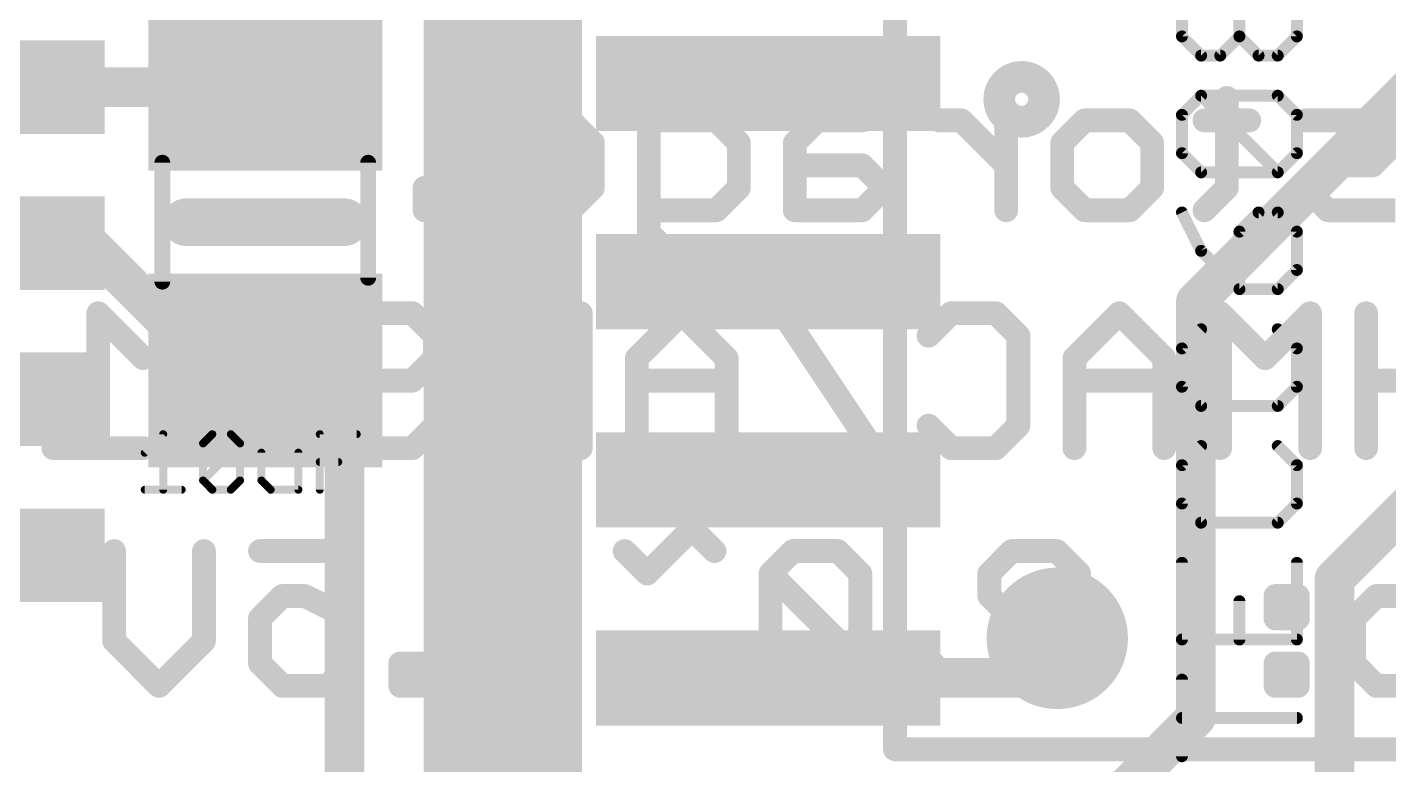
# Model space of a CAD drawing. Extents: x -13.2 to 24.1, y -14.7 to 9.9.
# Drawn here: x -0.76 to 7.97, y -8.49 to -3.77 of the extents above; entities that cross this region are included whole.
import ezdxf

# ---------------------------------------------------------------- set-up
doc = ezdxf.new("R2010")
doc.units = 0
for name, color, linetype in [('1', 12, 'CONTINUOUS'), ('18', 110, 'CONTINUOUS'), ('21', 53, 'CONTINUOUS'), ('22', 6, 'CONTINUOUS'), ('27', 253, 'CONTINUOUS'), ('51', 53, 'CONTINUOUS')]:
    doc.layers.add(name, color=color, linetype=linetype)

# ---------------------------------------------------------------- blocks, each defined once
blk = doc.blocks.new('RECT')
blk.add_solid([(-0.5, -0.5), (0.5, -0.5), (-0.5, 0.5), (0.5, 0.5)])
blk = doc.blocks.new('ROUNDV')
at = {"const_width": 0.5}
blk.add_lwpolyline([(0, -0.25, 1), (0, 0.25, 1), (0, -0.25)], format="xyb", dxfattribs=at)

msp = doc.modelspace()

# ---------------------------------------------------------------- linework, layer by layer
at = {"layer": '1', "const_width": 0.254}
for points in [[(0.762, -4.0665), (0.762, -2.3105)], [(0.677, -4.1515), (0.762, -4.0665)], [(8.128, -4.1275), (6.731, -5.5245)], [(-1.042, -4.1515), (0.677, -4.1515)], [(-1.042, -5.1515), (-0.373, -5.1515)], [(-0.373, -5.1515), (0.442, -5.9665)], [(6.731, -5.5245), (6.731, -8.1915)], [(0.442, -5.9665), (0.762, -5.9665)], [(1.27, -5.9665), (0.762, -5.9665)], [(1.27, -5.9665), (1.27, -10.4775)], [(8.255, -6.6675), (7.62, -7.3025)], [(7.62, -7.3025), (7.62, -11.7475)], [(5.715, -7.6835), (5.461, -7.9375)], [(5.842, -7.6835), (5.715, -7.6835)], [(3.9878, -7.9375), (5.461, -7.9375)], [(6.731, -8.1915), (2.921, -12.0015)]]:
    msp.add_lwpolyline(points, dxfattribs=at)
at = {"layer": '1', "const_width": 0.127}
for points in [[(0.6985, -4.0665, 1), (0.8255, -4.0665)], [(0.8069, -4.1114, 1), (0.7171, -4.0216)], [(0.6321, -4.1066, 1), (0.7219, -4.1964)], [(0.677, -4.215, 1), (0.677, -4.088)], [(-0.3281, -5.1066, 1), (-0.4179, -5.1964)], [(-0.373, -5.215, 1), (-0.373, -5.088)], [(6.7945, -5.5245, 1), (6.6675, -5.5245)], [(6.6861, -5.4796, 1), (6.7759, -5.5694)], [(0.442, -5.903, 1), (0.442, -6.03)], [(0.762, -5.903, 1), (0.762, -6.03)], [(0.762, -6.03, 1), (0.762, -5.903)], [(1.3335, -5.9665, 1), (1.2065, -5.9665)], [(1.27, -6.03, 1), (1.27, -5.903)], [(0.3971, -6.0114, 1), (0.4869, -5.9216)], [(7.6835, -7.3025, 1), (7.5565, -7.3025)], [(7.5751, -7.2576, 1), (7.6649, -7.3474)], [(5.715, -7.62, 1), (5.715, -7.747)], [(5.7599, -7.7284, 1), (5.6701, -7.6386)], [(5.842, -7.747, 1), (5.842, -7.62)], [(3.9878, -7.874, 1), (3.9878, -8.001)], [(5.4161, -7.8926, 1), (5.5059, -7.9824)], [(5.461, -8.001, 1), (5.461, -7.874)], [(6.7759, -8.2364, 1), (6.6861, -8.1466)], [(6.6675, -8.1915, 1), (6.7945, -8.1915)]]:
    msp.add_lwpolyline(points, format="xyb", dxfattribs=at)
at = {"layer": '21'}
for points, const_width in [([(2.286, -3.1115), (2.286, -9.0805)], 1.016), ([(0.254, -5.0165), (1.27, -5.0165)], 0.3048), ([(4.801, -8.3945), (8.407, -8.3945)], 0.1524)]:
    msp.add_lwpolyline(points, dxfattribs=dict(at, const_width=const_width))
for points, const_width in [([(5.6134, -4.3727, 1), (5.6134, -4.0855, 1), (5.6134, -4.3727)], 0.2032), ([(0.254, -4.9403, 1), (0.254, -5.0927)], 0.1524), ([(1.27, -5.0927, 1), (1.27, -4.9403)], 0.1524), ([(4.801, -8.3564, 1), (4.801, -8.4326)], 0.0762)]:
    msp.add_lwpolyline(points, format="xyb", dxfattribs=dict(at, const_width=const_width))
at = {"layer": '22', "const_width": 0.1524}
for points in [[(6.9295, -4.22), (6.9295, -4.7962)], [(2.4315, -4.3641), (2.2875, -4.5081)], [(2.7196, -4.3641), (2.4315, -4.3641)], [(2.8637, -4.5081), (2.7196, -4.3641)], [(3.223, -5.0844), (3.223, -4.3641)], [(3.223, -4.3641), (3.6552, -4.3641)], [(3.6552, -4.3641), (3.7992, -4.5081)], [(4.3026, -4.3641), (4.1585, -4.5081)], [(4.5907, -4.3641), (4.3026, -4.3641)], [(5.2262, -4.3641), (5.0822, -4.3641)], [(5.5143, -4.6522), (5.2262, -4.3641)], [(5.5143, -4.9403), (5.5143, -4.3641)], [(5.8736, -4.5081), (6.0177, -4.3641)], [(6.0177, -4.3641), (6.3058, -4.3641)], [(6.3058, -4.3641), (6.4498, -4.5081)], [(7.0735, -4.3641), (6.7854, -4.3641)], [(7.865, -4.3641), (7.4328, -4.3641)], [(8.009, -4.5081), (7.865, -4.3641)], [(2.2875, -4.5081), (2.2875, -4.6522)], [(2.8637, -4.7962), (2.8637, -4.5081)], [(3.7992, -4.5081), (3.7992, -4.7962)], [(4.1585, -4.5081), (4.1585, -4.9403)], [(5.8736, -4.7962), (5.8736, -4.5081)], [(6.4498, -4.5081), (6.4498, -4.7962)], [(7.865, -4.6522), (8.009, -4.5081)], [(2.2875, -4.6522), (2.8637, -4.6522)], [(4.5907, -4.6522), (4.1585, -4.6522)], [(4.7347, -4.7962), (4.5907, -4.6522)], [(7.4328, -4.7962), (7.5769, -4.6522)], [(7.5769, -4.6522), (7.865, -4.6522)], [(1.9282, -4.7962), (1.7841, -4.7962)], [(1.7841, -4.7962), (1.7841, -4.9403)], [(1.9282, -4.9403), (1.9282, -4.7962)], [(2.7196, -4.9403), (2.8637, -4.7962)], [(3.7992, -4.7962), (3.6552, -4.9403)], [(4.5907, -4.9403), (4.7347, -4.7962)], [(6.0177, -4.9403), (5.8736, -4.7962)], [(6.4498, -4.7962), (6.3058, -4.9403)], [(6.9295, -4.7962), (6.7854, -4.9403)], [(7.5769, -4.9403), (7.4328, -4.7962)], [(1.7841, -4.9403), (1.9282, -4.9403)], [(2.4315, -4.9403), (2.7196, -4.9403)], [(3.6552, -4.9403), (3.223, -4.9403)], [(4.1585, -4.9403), (4.5907, -4.9403)], [(6.3058, -4.9403), (6.0177, -4.9403)], [(8.009, -4.9403), (7.5769, -4.9403)], [(3.367, -5.2284), (3.223, -5.0844)], [(3.5111, -5.2284), (3.367, -5.2284)], [(-0.0208, -5.8881), (-0.3089, -5.6)], [(-0.3089, -5.6), (-0.3089, -6.4643)], [(1.274, -5.744), (1.418, -5.6)], [(1.418, -5.6), (1.7062, -5.6)], [(1.7062, -5.6), (1.8502, -5.744)], [(2.2095, -5.6), (2.7857, -5.6)], [(2.7857, -5.6), (2.7857, -6.4643)], [(3.4331, -5.6), (3.145, -5.8881)], [(3.7213, -5.8881), (3.4331, -5.6)], [(4.6568, -6.4643), (4.0805, -5.6)], [(5.0161, -5.744), (5.1601, -5.6)], [(5.1601, -5.6), (5.4482, -5.6)], [(5.4482, -5.6), (5.5923, -5.744)], [(6.2397, -5.6), (5.9516, -5.8881)], [(6.5278, -5.8881), (6.2397, -5.6)], [(7.1752, -5.8881), (6.8871, -5.6)], [(6.8871, -5.6), (6.8871, -6.4643)], [(7.4633, -5.6), (7.1752, -5.8881)], [(7.4633, -6.4643), (7.4633, -5.6)], [(7.8226, -5.6), (7.8226, -6.4643)], [(1.8502, -5.744), (1.8502, -5.8881)], [(5.5923, -5.744), (5.5923, -6.3202)], [(1.8502, -5.8881), (1.7062, -6.0321)], [(3.145, -5.8881), (3.145, -6.4643)], [(3.7213, -6.4643), (3.7213, -5.8881)], [(5.9516, -5.8881), (5.9516, -6.4643)], [(6.5278, -6.4643), (6.5278, -5.8881)], [(0.9147, -6.0321), (0.3385, -6.0321)], [(1.418, -6.0321), (1.274, -6.1762)], [(1.7062, -6.0321), (1.418, -6.0321)], [(2.7857, -6.0321), (2.4976, -6.0321)], [(3.7213, -6.0321), (3.145, -6.0321)], [(6.5278, -6.0321), (5.9516, -6.0321)], [(8.3988, -6.0321), (7.8226, -6.0321)], [(1.274, -6.1762), (1.274, -6.3202)], [(1.274, -6.3202), (1.418, -6.4643)], [(1.7062, -6.4643), (1.8502, -6.3202)], [(5.1601, -6.4643), (5.0161, -6.3202)], [(5.5923, -6.3202), (5.4482, -6.4643)], [(-0.0208, -6.4643), (-0.597, -6.4643)], [(1.418, -6.4643), (1.7062, -6.4643)], [(2.7857, -6.4643), (2.2095, -6.4643)], [(5.4482, -6.4643), (5.1601, -6.4643)], [(3.4992, -6.9799), (3.2111, -7.268)], [(3.6433, -7.124), (3.4992, -6.9799)], [(-0.2073, -7.7002), (-0.2073, -7.124)], [(0.369, -7.124), (0.369, -7.7002)], [(0.7283, -7.124), (1.3045, -7.124)], [(1.3045, -7.124), (1.3045, -7.5561)], [(2.1315, -7.124), (2.7078, -7.124)], [(2.7078, -7.124), (2.7078, -7.5561)], [(3.2111, -7.268), (3.0671, -7.124)], [(4.1466, -7.124), (4.0026, -7.268)], [(4.4348, -7.124), (4.1466, -7.124)], [(4.5788, -7.268), (4.4348, -7.124)], [(5.4059, -7.268), (5.5499, -7.124)], [(5.5499, -7.124), (5.838, -7.124)], [(5.838, -7.124), (5.9821, -7.268)], [(4.0026, -7.268), (4.0026, -7.8442)], [(4.5788, -7.8442), (4.0026, -7.268)], [(4.5788, -7.8442), (4.5788, -7.268)], [(5.4059, -7.4121), (5.4059, -7.268)], [(0.8723, -7.4121), (0.7283, -7.5561)], [(1.0164, -7.4121), (0.8723, -7.4121)], [(1.3045, -7.5561), (1.0164, -7.4121)], [(2.2756, -7.4121), (2.1315, -7.5561)], [(2.4197, -7.4121), (2.2756, -7.4121)], [(2.7078, -7.5561), (2.4197, -7.4121)], [(5.9821, -7.9883), (5.4059, -7.4121)], [(7.3854, -7.4121), (7.2413, -7.4121)], [(7.2413, -7.4121), (7.2413, -7.5561)], [(7.3854, -7.5561), (7.3854, -7.4121)], [(7.7447, -7.5561), (7.8887, -7.4121)], [(7.8887, -7.4121), (8.1768, -7.4121)], [(0.7283, -7.5561), (0.7283, -7.8442)], [(2.1315, -7.5561), (2.1315, -7.8442)], [(7.2413, -7.5561), (7.3854, -7.5561)], [(7.7447, -7.8442), (7.7447, -7.5561)], [(0.0809, -7.9883), (-0.2073, -7.7002)], [(0.369, -7.7002), (0.0809, -7.9883)], [(0.7283, -7.8442), (0.8723, -7.9883)], [(1.1604, -7.9883), (1.3045, -7.8442)], [(1.7723, -7.8442), (1.6282, -7.8442)], [(1.6282, -7.8442), (1.6282, -7.9883)], [(1.7723, -7.9883), (1.7723, -7.8442)], [(2.1315, -7.8442), (2.2756, -7.9883)], [(2.5637, -7.9883), (2.7078, -7.8442)], [(4.0026, -7.8442), (4.1466, -7.9883)], [(4.4348, -7.9883), (4.5788, -7.8442)], [(5.0466, -7.8442), (4.9025, -7.8442)], [(4.9025, -7.8442), (4.9025, -7.9883)], [(5.0466, -7.9883), (5.0466, -7.8442)], [(7.3854, -7.8442), (7.2413, -7.8442)], [(7.2413, -7.8442), (7.2413, -7.9883)], [(7.3854, -7.9883), (7.3854, -7.8442)], [(7.8887, -7.9883), (7.7447, -7.8442)], [(0.8723, -7.9883), (1.1604, -7.9883)], [(1.6282, -7.9883), (1.7723, -7.9883)], [(2.2756, -7.9883), (2.5637, -7.9883)], [(4.1466, -7.9883), (4.4348, -7.9883)], [(4.9025, -7.9883), (5.0466, -7.9883)], [(5.4059, -7.9883), (5.9821, -7.9883)], [(7.2413, -7.9883), (7.3854, -7.9883)], [(8.1768, -7.9883), (7.8887, -7.9883)]]:
    msp.add_lwpolyline(points, dxfattribs=at)
at = {"layer": '22', "const_width": 0.0762}
for points in [[(6.9676, -4.22, 1), (6.8914, -4.22)], [(2.4315, -4.326, 1), (2.4315, -4.4022)], [(2.4585, -4.391, 1), (2.4046, -4.3371)], [(2.7466, -4.3371, 1), (2.6927, -4.391)], [(2.7196, -4.4022, 1), (2.7196, -4.326)], [(3.2611, -4.3641, 1), (3.1849, -4.3641)], [(3.223, -4.326, 1), (3.223, -4.4022)], [(3.6821, -4.3371, 1), (3.6282, -4.391)], [(3.6552, -4.4022, 1), (3.6552, -4.326)], [(4.3026, -4.326, 1), (4.3026, -4.4022)], [(4.3295, -4.391, 1), (4.2756, -4.3371)], [(4.5907, -4.4022, 1), (4.5907, -4.326)], [(5.0822, -4.326, 1), (5.0822, -4.4022)], [(5.2532, -4.3371, 1), (5.1993, -4.391)], [(5.2262, -4.4022, 1), (5.2262, -4.326)], [(5.5524, -4.3641, 1), (5.4762, -4.3641)], [(6.0177, -4.326, 1), (6.0177, -4.4022)], [(6.0446, -4.391, 1), (5.9907, -4.3371)], [(6.3327, -4.3371, 1), (6.2788, -4.391)], [(6.3058, -4.4022, 1), (6.3058, -4.326)], [(6.7854, -4.326, 1), (6.7854, -4.4022)], [(7.0735, -4.4022, 1), (7.0735, -4.326)], [(7.4328, -4.326, 1), (7.4328, -4.4022)], [(7.8919, -4.3371, 1), (7.838, -4.391)], [(7.865, -4.4022, 1), (7.865, -4.326)], [(2.2605, -4.4812, 1), (2.3144, -4.5351)], [(2.3256, -4.5081, 1), (2.2494, -4.5081)], [(2.9018, -4.5081, 1), (2.8256, -4.5081)], [(2.8368, -4.5351, 1), (2.8906, -4.4812)], [(3.8373, -4.5081, 1), (3.7611, -4.5081)], [(3.7723, -4.5351, 1), (3.8262, -4.4812)], [(4.1966, -4.5081, 1), (4.1204, -4.5081)], [(4.1316, -4.4812, 1), (4.1854, -4.5351)], [(5.9117, -4.5081, 1), (5.8355, -4.5081)], [(5.8467, -4.4812, 1), (5.9006, -4.5351)], [(6.4879, -4.5081, 1), (6.4117, -4.5081)], [(6.4229, -4.5351, 1), (6.4768, -4.4812)], [(8.036, -4.5351, 1), (7.9821, -4.4812)], [(7.9821, -4.5351, 1), (8.036, -4.4812)], [(2.2875, -4.6141, 1), (2.2875, -4.6903)], [(2.2494, -4.6522, 1), (2.3256, -4.6522)], [(2.8637, -4.6903, 1), (2.8637, -4.6141)], [(4.1585, -4.6141, 1), (4.1585, -4.6903)], [(4.6176, -4.6252, 1), (4.5637, -4.6791)], [(4.5907, -4.6903, 1), (4.5907, -4.6141)], [(5.4874, -4.6791, 1), (5.5413, -4.6252)], [(7.5769, -4.6141, 1), (7.5769, -4.6903)], [(7.6038, -4.6791, 1), (7.5499, -4.6252)], [(7.838, -4.6252, 1), (7.8919, -4.6791)], [(7.865, -4.6903, 1), (7.865, -4.6141)], [(1.7841, -4.7581, 1), (1.7841, -4.8343)], [(1.8222, -4.7962, 1), (1.746, -4.7962)], [(1.9663, -4.7962, 1), (1.8901, -4.7962)], [(1.9282, -4.8343, 1), (1.9282, -4.7581)], [(2.8256, -4.7962, 1), (2.9018, -4.7962)], [(2.8906, -4.8232, 1), (2.8368, -4.7693)], [(3.7611, -4.7962, 1), (3.8373, -4.7962)], [(3.8262, -4.8232, 1), (3.7723, -4.7693)], [(4.7617, -4.8232, 1), (4.7078, -4.7693)], [(4.7078, -4.8232, 1), (4.7617, -4.7693)], [(5.9006, -4.7693, 1), (5.8467, -4.8232)], [(5.8355, -4.7962, 1), (5.9117, -4.7962)], [(6.4117, -4.7962, 1), (6.4879, -4.7962)], [(6.4768, -4.8232, 1), (6.4229, -4.7693)], [(6.8914, -4.7962, 1), (6.9676, -4.7962)], [(6.9564, -4.8232, 1), (6.9025, -4.7693)], [(7.4598, -4.7693, 1), (7.4059, -4.8232)], [(7.4059, -4.7693, 1), (7.4598, -4.8232)], [(1.7841, -4.9022, 1), (1.7841, -4.9784)], [(1.9282, -4.9784, 1), (1.9282, -4.9022)], [(2.4315, -4.9022, 1), (2.4315, -4.9784)], [(2.6927, -4.9134, 1), (2.7466, -4.9672)], [(2.7196, -4.9784, 1), (2.7196, -4.9022)], [(3.223, -4.9022, 1), (3.223, -4.9784)], [(3.6282, -4.9134, 1), (3.6821, -4.9672)], [(3.6552, -4.9784, 1), (3.6552, -4.9022)], [(4.1585, -4.9022, 1), (4.1585, -4.9784)], [(4.5637, -4.9134, 1), (4.6176, -4.9672)], [(4.5907, -4.9784, 1), (4.5907, -4.9022)], [(6.0177, -4.9022, 1), (6.0177, -4.9784)], [(5.9907, -4.9672, 1), (6.0446, -4.9134)], [(6.2788, -4.9134, 1), (6.3327, -4.9672)], [(6.3058, -4.9784, 1), (6.3058, -4.9022)], [(6.7585, -4.9134, 1), (6.8124, -4.9672)], [(7.5769, -4.9022, 1), (7.5769, -4.9784)], [(7.5499, -4.9672, 1), (7.6038, -4.9134)], [(1.746, -4.9403, 1), (1.8222, -4.9403)], [(1.8901, -4.9403, 1), (1.9663, -4.9403)], [(4.1204, -4.9403, 1), (4.1966, -4.9403)], [(5.4762, -4.9403, 1), (5.5524, -4.9403)], [(3.2499, -5.0574, 1), (3.196, -5.1113)], [(3.1849, -5.0844, 1), (3.2611, -5.0844)], [(3.367, -5.1903, 1), (3.367, -5.2665)], [(3.3401, -5.2554, 1), (3.394, -5.2015)], [(3.5111, -5.2665, 1), (3.5111, -5.1903)], [(-0.282, -5.573, 1), (-0.3359, -5.6269)], [(-0.2708, -5.6, 1), (-0.347, -5.6)], [(1.418, -5.5619, 1), (1.418, -5.6381)], [(1.445, -5.6269, 1), (1.3911, -5.573)], [(1.7331, -5.573, 1), (1.6792, -5.6269)], [(1.7062, -5.6381, 1), (1.7062, -5.5619)], [(2.2095, -5.5619, 1), (2.2095, -5.6381)], [(2.8238, -5.6, 1), (2.7476, -5.6)], [(2.7857, -5.6381, 1), (2.7857, -5.5619)], [(3.4601, -5.573, 1), (3.4062, -5.6269)], [(3.4601, -5.6269, 1), (3.4062, -5.573)], [(4.1122, -5.5788, 1), (4.0488, -5.6211)], [(5.1601, -5.5619, 1), (5.1601, -5.6381)], [(5.1871, -5.6269, 1), (5.1332, -5.573)], [(5.4752, -5.573, 1), (5.4213, -5.6269)], [(5.4482, -5.6381, 1), (5.4482, -5.5619)], [(6.2666, -5.573, 1), (6.2128, -5.6269)], [(6.2666, -5.6269, 1), (6.2128, -5.573)], [(6.914, -5.573, 1), (6.8602, -5.6269)], [(6.9252, -5.6, 1), (6.849, -5.6)], [(7.5014, -5.6, 1), (7.4252, -5.6)], [(7.4903, -5.6269, 1), (7.4364, -5.573)], [(7.8607, -5.6, 1), (7.7845, -5.6)], [(1.8883, -5.744, 1), (1.8121, -5.744)], [(5.6304, -5.744, 1), (5.5542, -5.744)], [(1.247, -5.7171, 1), (1.3009, -5.771)], [(1.8233, -5.771, 1), (1.8772, -5.7171)], [(4.9891, -5.7171, 1), (5.043, -5.771)], [(5.5653, -5.771, 1), (5.6192, -5.7171)], [(-0.0478, -5.915, 1), (0.0061, -5.8611)], [(1.8121, -5.8881, 1), (1.8883, -5.8881)], [(1.8772, -5.915, 1), (1.8233, -5.8611)], [(3.1831, -5.8881, 1), (3.1069, -5.8881)], [(3.1181, -5.8611, 1), (3.172, -5.915)], [(3.7594, -5.8881, 1), (3.6832, -5.8881)], [(3.6943, -5.915, 1), (3.7482, -5.8611)], [(5.9246, -5.8611, 1), (5.9785, -5.915)], [(5.9897, -5.8881, 1), (5.9135, -5.8881)], [(6.5659, -5.8881, 1), (6.4897, -5.8881)], [(6.5009, -5.915, 1), (6.5548, -5.8611)], [(7.1483, -5.8611, 1), (7.2022, -5.915)], [(7.1483, -5.915, 1), (7.2022, -5.8611)], [(0.3385, -5.994, 1), (0.3385, -6.0702)], [(0.9147, -6.0702, 1), (0.9147, -5.994)], [(1.418, -5.994, 1), (1.418, -6.0702)], [(1.445, -6.0591, 1), (1.3911, -6.0052)], [(1.6792, -6.0052, 1), (1.7331, -6.0591)], [(1.7062, -6.0702, 1), (1.7062, -5.994)], [(2.4976, -5.994, 1), (2.4976, -6.0702)], [(2.7857, -6.0702, 1), (2.7857, -5.994)], [(3.145, -5.994, 1), (3.145, -6.0702)], [(3.7213, -6.0702, 1), (3.7213, -5.994)], [(5.9516, -5.994, 1), (5.9516, -6.0702)], [(6.5278, -6.0702, 1), (6.5278, -5.994)], [(7.8226, -5.994, 1), (7.8226, -6.0702)], [(1.247, -6.1492, 1), (1.3009, -6.2031)], [(1.3121, -6.1762, 1), (1.2359, -6.1762)], [(1.3009, -6.2933, 1), (1.247, -6.3472)], [(1.2359, -6.3202, 1), (1.3121, -6.3202)], [(1.8772, -6.3472, 1), (1.8233, -6.2933)], [(5.043, -6.2933, 1), (4.9891, -6.3472)], [(5.5542, -6.3202, 1), (5.6304, -6.3202)], [(5.6192, -6.3472, 1), (5.5653, -6.2933)], [(-0.597, -6.4262, 1), (-0.597, -6.5024)], [(-0.347, -6.4643, 1), (-0.2708, -6.4643)], [(-0.0208, -6.5024, 1), (-0.0208, -6.4262)], [(1.418, -6.4262, 1), (1.418, -6.5024)], [(1.3911, -6.4912, 1), (1.445, -6.4374)], [(1.6792, -6.4374, 1), (1.7331, -6.4912)], [(1.7062, -6.5024, 1), (1.7062, -6.4262)], [(2.2095, -6.4262, 1), (2.2095, -6.5024)], [(2.7476, -6.4643, 1), (2.8238, -6.4643)], [(2.7857, -6.5024, 1), (2.7857, -6.4262)], [(3.1069, -6.4643, 1), (3.1831, -6.4643)], [(3.6832, -6.4643, 1), (3.7594, -6.4643)], [(4.6251, -6.4854, 1), (4.6885, -6.4432)], [(5.1601, -6.4262, 1), (5.1601, -6.5024)], [(5.1332, -6.4912, 1), (5.1871, -6.4374)], [(5.4213, -6.4374, 1), (5.4752, -6.4912)], [(5.4482, -6.5024, 1), (5.4482, -6.4262)], [(5.9135, -6.4643, 1), (5.9897, -6.4643)], [(6.4897, -6.4643, 1), (6.5659, -6.4643)], [(6.849, -6.4643, 1), (6.9252, -6.4643)], [(7.4252, -6.4643, 1), (7.5014, -6.4643)], [(7.7845, -6.4643, 1), (7.8607, -6.4643)], [(3.5262, -6.953, 1), (3.4723, -7.0068)], [(3.5262, -7.0068, 1), (3.4723, -6.953)], [(-0.1692, -7.124, 1), (-0.2454, -7.124)], [(0.4071, -7.124, 1), (0.3309, -7.124)], [(0.7283, -7.0859, 1), (0.7283, -7.1621)], [(1.3426, -7.124, 1), (1.2664, -7.124)], [(1.3045, -7.1621, 1), (1.3045, -7.0859)], [(2.1315, -7.0859, 1), (2.1315, -7.1621)], [(2.7459, -7.124, 1), (2.6697, -7.124)], [(2.7078, -7.1621, 1), (2.7078, -7.0859)], [(3.094, -7.097, 1), (3.0401, -7.1509)], [(3.6163, -7.1509, 1), (3.6702, -7.097)], [(4.1466, -7.0859, 1), (4.1466, -7.1621)], [(4.1736, -7.1509, 1), (4.1197, -7.097)], [(4.4617, -7.097, 1), (4.4078, -7.1509)], [(4.4348, -7.1621, 1), (4.4348, -7.0859)], [(5.5499, -7.0859, 1), (5.5499, -7.1621)], [(5.5769, -7.1509, 1), (5.523, -7.097)], [(5.865, -7.097, 1), (5.8111, -7.1509)], [(5.838, -7.1621, 1), (5.838, -7.0859)], [(3.1842, -7.2411, 1), (3.2381, -7.295)], [(3.1842, -7.295, 1), (3.2381, -7.2411)], [(4.0295, -7.2411, 1), (3.9756, -7.295)], [(3.9756, -7.2411, 1), (4.0295, -7.295)], [(4.0407, -7.268, 1), (3.9645, -7.268)], [(4.6169, -7.268, 1), (4.5407, -7.268)], [(4.5519, -7.295, 1), (4.6058, -7.2411)], [(5.3789, -7.2411, 1), (5.4328, -7.295)], [(5.444, -7.268, 1), (5.3678, -7.268)], [(5.9551, -7.295, 1), (6.009, -7.2411)], [(0.8723, -7.374, 1), (0.8723, -7.4502)], [(0.8993, -7.439, 1), (0.8454, -7.3851)], [(1.0334, -7.378, 1), (0.9993, -7.4462)], [(1.0164, -7.4502, 1), (1.0164, -7.374)], [(2.2756, -7.374, 1), (2.2756, -7.4502)], [(2.3025, -7.439, 1), (2.2487, -7.3851)], [(2.4367, -7.378, 1), (2.4026, -7.4462)], [(2.4197, -7.4502, 1), (2.4197, -7.374)], [(5.4328, -7.3851, 1), (5.3789, -7.439)], [(5.3678, -7.4121, 1), (5.444, -7.4121)], [(7.2413, -7.374, 1), (7.2413, -7.4502)], [(7.2794, -7.4121, 1), (7.2032, -7.4121)], [(7.4235, -7.4121, 1), (7.3473, -7.4121)], [(7.3854, -7.4502, 1), (7.3854, -7.374)], [(7.8887, -7.374, 1), (7.8887, -7.4502)], [(7.9157, -7.439, 1), (7.8618, -7.3851)], [(0.7013, -7.5292, 1), (0.7552, -7.5831)], [(0.7664, -7.5561, 1), (0.6902, -7.5561)], [(1.2875, -7.5902, 1), (1.3215, -7.5221)], [(2.1696, -7.5561, 1), (2.0934, -7.5561)], [(2.1046, -7.5292, 1), (2.1585, -7.5831)], [(2.6907, -7.5902, 1), (2.7248, -7.5221)], [(7.2413, -7.518, 1), (7.2413, -7.5942)], [(7.3854, -7.5942, 1), (7.3854, -7.518)], [(7.7177, -7.5292, 1), (7.7716, -7.5831)], [(7.7828, -7.5561, 1), (7.7066, -7.5561)], [(1.2664, -7.5561, 1), (1.3426, -7.5561)], [(2.6697, -7.5561, 1), (2.7459, -7.5561)], [(7.2032, -7.5561, 1), (7.2794, -7.5561)], [(7.3473, -7.5561, 1), (7.4235, -7.5561)], [(-0.1803, -7.6732, 1), (-0.2342, -7.7271)], [(-0.2454, -7.7002, 1), (-0.1692, -7.7002)], [(0.3309, -7.7002, 1), (0.4071, -7.7002)], [(0.3959, -7.7271, 1), (0.342, -7.6732)], [(0.7552, -7.8173, 1), (0.7013, -7.8712)], [(1.3314, -7.8712, 1), (1.2776, -7.8173)], [(1.6282, -7.8061, 1), (1.6282, -7.8823)], [(1.6663, -7.8442, 1), (1.5901, -7.8442)], [(1.8104, -7.8442, 1), (1.7342, -7.8442)], [(1.7723, -7.8823, 1), (1.7723, -7.8061)], [(2.1585, -7.8173, 1), (2.1046, -7.8712)], [(2.7347, -7.8712, 1), (2.6808, -7.8173)], [(4.0295, -7.8173, 1), (3.9756, -7.8712)], [(4.6058, -7.8712, 1), (4.5519, -7.8173)], [(4.9025, -7.8061, 1), (4.9025, -7.8823)], [(4.9406, -7.8442, 1), (4.8644, -7.8442)], [(5.0847, -7.8442, 1), (5.0085, -7.8442)], [(5.0466, -7.8823, 1), (5.0466, -7.8061)], [(7.2413, -7.8061, 1), (7.2413, -7.8823)], [(7.2794, -7.8442, 1), (7.2032, -7.8442)], [(7.4235, -7.8442, 1), (7.3473, -7.8442)], [(7.3854, -7.8823, 1), (7.3854, -7.8061)], [(7.7716, -7.8173, 1), (7.7177, -7.8712)], [(0.6902, -7.8442, 1), (0.7664, -7.8442)], [(2.0934, -7.8442, 1), (2.1696, -7.8442)], [(3.9645, -7.8442, 1), (4.0407, -7.8442)], [(4.5407, -7.8442, 1), (4.6169, -7.8442)], [(4.5519, -7.8712, 1), (4.6058, -7.8173)], [(7.7066, -7.8442, 1), (7.7828, -7.8442)], [(0.0539, -7.9614, 1), (0.1078, -8.0152)], [(0.0539, -8.0152, 1), (0.1078, -7.9614)], [(0.8723, -7.9502, 1), (0.8723, -8.0264)], [(0.8454, -8.0152, 1), (0.8993, -7.9614)], [(1.1335, -7.9614, 1), (1.1874, -8.0152)], [(1.1604, -8.0264, 1), (1.1604, -7.9502)], [(1.6282, -7.9502, 1), (1.6282, -8.0264)], [(1.7723, -8.0264, 1), (1.7723, -7.9502)], [(2.2756, -7.9502, 1), (2.2756, -8.0264)], [(2.2487, -8.0152, 1), (2.3025, -7.9614)], [(2.5368, -7.9614, 1), (2.5907, -8.0152)], [(2.5637, -8.0264, 1), (2.5637, -7.9502)], [(4.1466, -7.9502, 1), (4.1466, -8.0264)], [(4.1197, -8.0152, 1), (4.1736, -7.9614)], [(4.4078, -7.9614, 1), (4.4617, -8.0152)], [(4.4348, -8.0264, 1), (4.4348, -7.9502)], [(4.9025, -7.9502, 1), (4.9025, -8.0264)], [(5.0466, -8.0264, 1), (5.0466, -7.9502)], [(5.4059, -7.9502, 1), (5.4059, -8.0264)], [(5.9551, -8.0152, 1), (6.009, -7.9614)], [(5.9821, -8.0264, 1), (5.9821, -7.9502)], [(7.2413, -7.9502, 1), (7.2413, -8.0264)], [(7.3854, -8.0264, 1), (7.3854, -7.9502)], [(7.8887, -7.9502, 1), (7.8887, -8.0264)], [(7.8618, -8.0152, 1), (7.9157, -7.9614)], [(1.5901, -7.9883, 1), (1.6663, -7.9883)], [(1.7342, -7.9883, 1), (1.8104, -7.9883)], [(4.8644, -7.9883, 1), (4.9406, -7.9883)], [(5.0085, -7.9883, 1), (5.0847, -7.9883)], [(7.2032, -7.9883, 1), (7.2794, -7.9883)], [(7.3473, -7.9883, 1), (7.4235, -7.9883)]]:
    msp.add_lwpolyline(points, format="xyb", dxfattribs=at)
at = {"layer": '27'}
for points, const_width in [([(6.6415, -3.8259), (6.6415, -3.5802)], 0.0762), ([(7.0101, -3.8259), (7.0101, -3.5802)], 0.0762), ([(7.3787, -3.5802), (7.3787, -3.8259)], 0.0762), ([(6.7643, -3.9488), (6.6415, -3.8259)], 0.0762), ([(7.0101, -3.8259), (6.8872, -3.9488)], 0.0762), ([(7.133, -3.9488), (7.0101, -3.8259)], 0.0762), ([(7.3787, -3.8259), (7.2558, -3.9488)], 0.0762), ([(6.8872, -3.9488), (6.7643, -3.9488)], 0.0762), ([(7.2558, -3.9488), (7.133, -3.9488)], 0.0762), ([(6.6415, -4.3286), (6.7643, -4.2057)], 0.0762), ([(6.7643, -4.2057), (7.2558, -4.2057)], 0.0762), ([(7.2558, -4.6972), (6.7643, -4.2057)], 0.0762), ([(7.2558, -4.2057), (7.3787, -4.3286)], 0.0762), ([(6.6415, -4.5744), (6.6415, -4.3286)], 0.0762), ([(7.3787, -4.3286), (7.3787, -4.5744)], 0.0762), ([(6.7643, -4.6972), (6.6415, -4.5744)], 0.0762), ([(7.3787, -4.5744), (7.2558, -4.6972)], 0.0762), ([(7.2558, -4.6972), (6.7643, -4.6972)], 0.0762), ([(6.6415, -4.9542), (6.7643, -5.1999)], 0.0762), ([(7.133, -4.9542), (7.0101, -5.077)], 0.0762), ([(7.2558, -4.9542), (7.133, -4.9542)], 0.0762), ([(7.3787, -5.077), (7.2558, -4.9542)], 0.0762), ([(7.0101, -5.077), (7.0101, -5.4456)], 0.0762), ([(7.3787, -5.3228), (7.3787, -5.077)], 0.0762), ([(6.7643, -5.1999), (7.0101, -5.4456)], 0.0762), ([(7.2558, -5.4456), (7.3787, -5.3228)], 0.0762), ([(7.0101, -5.4456), (7.2558, -5.4456)], 0.0762), ([(6.7643, -5.7026), (6.6415, -5.8255)], 0.0762), ([(7.3787, -5.8255), (7.2558, -5.7026)], 0.0762), ([(6.6415, -5.8255), (6.6415, -6.0712)], 0.0762), ([(7.3787, -6.0712), (7.3787, -5.8255)], 0.0762), ([(6.6415, -6.0712), (6.7643, -6.1941)], 0.0762), ([(7.2558, -6.1941), (7.3787, -6.0712)], 0.0762), ([(6.7643, -6.1941), (7.2558, -6.1941)], 0.0762), ([(-0.0109, -6.4937), (0.1077, -6.3751)], 0.0508), ([(0.1077, -6.3751), (0.1077, -6.731)], 0.0508), ([(0.3633, -6.4344), (0.4226, -6.3751)], 0.0508), ([(0.4226, -6.3751), (0.5412, -6.3751)], 0.0508), ([(0.5412, -6.3751), (0.6005, -6.4344)], 0.0508), ([(1.1117, -6.731), (1.1117, -6.3751)], 0.0508), ([(1.1117, -6.3751), (1.349, -6.3751)], 0.0508), ([(0.3633, -6.6717), (0.3633, -6.4344)], 0.0508), ([(0.3633, -6.6717), (0.6005, -6.4344)], 0.0508), ([(0.6005, -6.4344), (0.6005, -6.6717)], 0.0508), ([(6.7643, -6.451), (6.6415, -6.5739)], 0.0762), ([(7.3787, -6.5739), (7.2558, -6.451)], 0.0762), ([(0.7375, -6.4937), (0.7375, -6.6717)], 0.0508), ([(0.9748, -6.731), (0.9748, -6.4937)], 0.0508), ([(1.1117, -6.5531), (1.2303, -6.5531)], 0.0508), ([(6.6415, -6.5739), (6.6415, -6.8196)], 0.0762), ([(7.3787, -6.8196), (7.3787, -6.5739)], 0.0762), ([(-0.0109, -6.731), (0.2263, -6.731)], 0.0508), ([(0.4226, -6.731), (0.3633, -6.6717)], 0.0508), ([(0.5412, -6.731), (0.4226, -6.731)], 0.0508), ([(0.6005, -6.6717), (0.5412, -6.731)], 0.0508), ([(0.7375, -6.6717), (0.7968, -6.731)], 0.0508), ([(0.7968, -6.731), (0.9748, -6.731)], 0.0508), ([(6.6415, -6.8196), (6.7643, -6.9425)], 0.0762), ([(7.2558, -6.9425), (7.3787, -6.8196)], 0.0762), ([(6.7643, -6.9425), (7.2558, -6.9425)], 0.0762), ([(6.6415, -7.1994), (6.6415, -7.6909)], 0.0762), ([(7.3787, -7.6909), (7.3787, -7.1994)], 0.0762), ([(7.0101, -7.6909), (7.0101, -7.4452)], 0.0762), ([(6.6415, -7.6909), (7.3787, -7.6909)], 0.0762), ([(6.6415, -8.4393), (6.6415, -7.9478)], 0.0762), ([(7.3787, -8.1936), (6.6415, -8.1936)], 0.0762)]:
    msp.add_lwpolyline(points, dxfattribs=dict(at, const_width=const_width))
for points, const_width in [([(6.6224, -3.8259, 1), (6.6605, -3.8259)], 0.0381), ([(6.6549, -3.8125, 1), (6.628, -3.8394)], 0.0381), ([(6.991, -3.8259, 1), (7.0291, -3.8259)], 0.0381), ([(7.0236, -3.8125, 1), (6.9966, -3.8394)], 0.0381), ([(7.0236, -3.8394, 1), (6.9966, -3.8125)], 0.0381), ([(7.3597, -3.8259, 1), (7.3978, -3.8259)], 0.0381), ([(7.3922, -3.8394, 1), (7.3652, -3.8125)], 0.0381), ([(6.7643, -3.9298, 1), (6.7643, -3.9679)], 0.0381), ([(6.7509, -3.9623, 1), (6.7778, -3.9353)], 0.0381), ([(6.8737, -3.9353, 1), (6.9007, -3.9623)], 0.0381), ([(6.8872, -3.9679, 1), (6.8872, -3.9298)], 0.0381), ([(7.133, -3.9298, 1), (7.133, -3.9679)], 0.0381), ([(7.1195, -3.9623, 1), (7.1464, -3.9353)], 0.0381), ([(7.2424, -3.9353, 1), (7.2693, -3.9623)], 0.0381), ([(7.2558, -3.9679, 1), (7.2558, -3.9298)], 0.0381), ([(6.7643, -4.1867, 1), (6.7643, -4.2248)], 0.0381), ([(6.7778, -4.1923, 1), (6.7509, -4.2192)], 0.0381), ([(6.7778, -4.2192, 1), (6.7509, -4.1923)], 0.0381), ([(7.2693, -4.1923, 1), (7.2424, -4.2192)], 0.0381), ([(7.2558, -4.2248, 1), (7.2558, -4.1867)], 0.0381), ([(6.6605, -4.3286, 1), (6.6224, -4.3286)], 0.0381), ([(6.628, -4.3151, 1), (6.6549, -4.3421)], 0.0381), ([(7.3978, -4.3286, 1), (7.3597, -4.3286)], 0.0381), ([(7.3652, -4.3421, 1), (7.3922, -4.3151)], 0.0381), ([(6.6549, -4.5609, 1), (6.628, -4.5878)], 0.0381), ([(7.3922, -4.5878, 1), (7.3652, -4.5609)], 0.0381), ([(6.6224, -4.5744, 1), (6.6605, -4.5744)], 0.0381), ([(7.3597, -4.5744, 1), (7.3978, -4.5744)], 0.0381), ([(6.7643, -4.6782, 1), (6.7643, -4.7163)], 0.0381), ([(6.7509, -4.7107, 1), (6.7778, -4.6838)], 0.0381), ([(7.2424, -4.6838, 1), (7.2693, -4.7107)], 0.0381), ([(7.2424, -4.7107, 1), (7.2693, -4.6838)], 0.0381), ([(7.2558, -4.7163, 1), (7.2558, -4.6782)], 0.0381), ([(6.6585, -4.9456, 1), (6.6244, -4.9627)], 0.0381), ([(7.133, -4.9351, 1), (7.133, -4.9732)], 0.0381), ([(7.1464, -4.9676, 1), (7.1195, -4.9407)], 0.0381), ([(7.2693, -4.9407, 1), (7.2424, -4.9676)], 0.0381), ([(7.2558, -4.9732, 1), (7.2558, -4.9351)], 0.0381), ([(7.0291, -5.077, 1), (6.991, -5.077)], 0.0381), ([(6.9966, -5.0636, 1), (7.0236, -5.0905)], 0.0381), ([(7.3978, -5.077, 1), (7.3597, -5.077)], 0.0381), ([(7.3652, -5.0905, 1), (7.3922, -5.0636)], 0.0381), ([(6.7778, -5.1864, 1), (6.7509, -5.2134)], 0.0381), ([(6.7473, -5.2084, 1), (6.7814, -5.1914)], 0.0381), ([(7.3597, -5.3228, 1), (7.3978, -5.3228)], 0.0381), ([(7.3922, -5.3362, 1), (7.3652, -5.3093)], 0.0381), ([(7.0101, -5.4266, 1), (7.0101, -5.4647)], 0.0381), ([(6.9966, -5.4591, 1), (7.0236, -5.4322)], 0.0381), ([(7.2424, -5.4322, 1), (7.2693, -5.4591)], 0.0381), ([(7.2558, -5.4647, 1), (7.2558, -5.4266)], 0.0381), ([(6.991, -5.4456, 1), (7.0291, -5.4456)], 0.0381), ([(6.7778, -5.716, 1), (6.7509, -5.6891)], 0.0381), ([(7.2693, -5.6891, 1), (7.2424, -5.716)], 0.0381), ([(6.6605, -5.8255, 1), (6.6224, -5.8255)], 0.0381), ([(6.628, -5.812, 1), (6.6549, -5.8389)], 0.0381), ([(7.3978, -5.8255, 1), (7.3597, -5.8255)], 0.0381), ([(7.3652, -5.8389, 1), (7.3922, -5.812)], 0.0381), ([(6.6549, -6.0577, 1), (6.628, -6.0847)], 0.0381), ([(6.6224, -6.0712, 1), (6.6605, -6.0712)], 0.0381), ([(7.3597, -6.0712, 1), (7.3978, -6.0712)], 0.0381), ([(7.3922, -6.0847, 1), (7.3652, -6.0577)], 0.0381), ([(6.7643, -6.175, 1), (6.7643, -6.2131)], 0.0381), ([(6.7509, -6.2075, 1), (6.7778, -6.1806)], 0.0381), ([(7.2424, -6.1806, 1), (7.2693, -6.2075)], 0.0381), ([(7.2558, -6.2131, 1), (7.2558, -6.175)], 0.0381), ([(0.1204, -6.3751, 1), (0.095, -6.3751)], 0.0254), ([(0.1167, -6.3841, 1), (0.0987, -6.3661)], 0.0254), ([(0.4226, -6.3624, 1), (0.4226, -6.3878)], 0.0254), ([(0.4316, -6.3841, 1), (0.4136, -6.3661)], 0.0254), ([(0.5502, -6.3661, 1), (0.5322, -6.3841)], 0.0254), ([(0.5412, -6.3878, 1), (0.5412, -6.3624)], 0.0254), ([(1.1244, -6.3751, 1), (1.099, -6.3751)], 0.0254), ([(1.1117, -6.3624, 1), (1.1117, -6.3878)], 0.0254), ([(1.349, -6.3878, 1), (1.349, -6.3624)], 0.0254), ([(0.376, -6.4344, 1), (0.3506, -6.4344)], 0.0254), ([(0.3543, -6.4254, 1), (0.3723, -6.4434)], 0.0254), ([(0.6132, -6.4344, 1), (0.5878, -6.4344)], 0.0254), ([(0.6095, -6.4434, 1), (0.5916, -6.4254)], 0.0254), ([(0.5916, -6.4434, 1), (0.6095, -6.4254)], 0.0254), ([(6.7778, -6.4645, 1), (6.7509, -6.4375)], 0.0381), ([(7.2693, -6.4375, 1), (7.2424, -6.4645)], 0.0381), ([(-0.0199, -6.4848, 1), (-0.002, -6.5027)], 0.0254), ([(0.7502, -6.4937, 1), (0.7248, -6.4937)], 0.0254), ([(0.9875, -6.4937, 1), (0.962, -6.4937)], 0.0254), ([(1.1117, -6.5404, 1), (1.1117, -6.5658)], 0.0254), ([(1.2303, -6.5658, 1), (1.2303, -6.5404)], 0.0254), ([(6.6605, -6.5739, 1), (6.6224, -6.5739)], 0.0381), ([(6.628, -6.5604, 1), (6.6549, -6.5873)], 0.0381), ([(7.3978, -6.5739, 1), (7.3597, -6.5739)], 0.0381), ([(7.3652, -6.5873, 1), (7.3922, -6.5604)], 0.0381), ([(-0.0109, -6.7183, 1), (-0.0109, -6.7437)], 0.0254), ([(0.095, -6.731, 1), (0.1204, -6.731)], 0.0254), ([(0.2263, -6.7437, 1), (0.2263, -6.7183)], 0.0254), ([(0.3723, -6.6627, 1), (0.3543, -6.6807)], 0.0254), ([(0.3543, -6.6627, 1), (0.3723, -6.6807)], 0.0254), ([(0.3506, -6.6717, 1), (0.376, -6.6717)], 0.0254), ([(0.4226, -6.7183, 1), (0.4226, -6.7437)], 0.0254), ([(0.4136, -6.74, 1), (0.4316, -6.722)], 0.0254), ([(0.5322, -6.722, 1), (0.5502, -6.74)], 0.0254), ([(0.5412, -6.7437, 1), (0.5412, -6.7183)], 0.0254), ([(0.5878, -6.6717, 1), (0.6132, -6.6717)], 0.0254), ([(0.6095, -6.6807, 1), (0.5916, -6.6627)], 0.0254), ([(0.7465, -6.6627, 1), (0.7285, -6.6807)], 0.0254), ([(0.7248, -6.6717, 1), (0.7502, -6.6717)], 0.0254), ([(0.7968, -6.7183, 1), (0.7968, -6.7437)], 0.0254), ([(0.7878, -6.74, 1), (0.8058, -6.722)], 0.0254), ([(0.962, -6.731, 1), (0.9875, -6.731)], 0.0254), ([(0.9748, -6.7437, 1), (0.9748, -6.7183)], 0.0254), ([(1.099, -6.731, 1), (1.1244, -6.731)], 0.0254), ([(6.6549, -6.8061, 1), (6.628, -6.8331)], 0.0381), ([(6.6224, -6.8196, 1), (6.6605, -6.8196)], 0.0381), ([(7.3597, -6.8196, 1), (7.3978, -6.8196)], 0.0381), ([(7.3922, -6.8331, 1), (7.3652, -6.8061)], 0.0381), ([(6.7643, -6.9234, 1), (6.7643, -6.9615)], 0.0381), ([(6.7509, -6.9559, 1), (6.7778, -6.929)], 0.0381), ([(7.2424, -6.929, 1), (7.2693, -6.9559)], 0.0381), ([(7.2558, -6.9615, 1), (7.2558, -6.9234)], 0.0381), ([(6.6605, -7.1994, 1), (6.6224, -7.1994)], 0.0381), ([(7.3978, -7.1994, 1), (7.3597, -7.1994)], 0.0381), ([(7.0291, -7.4452, 1), (6.991, -7.4452)], 0.0381), ([(6.6224, -7.6909, 1), (6.6605, -7.6909)], 0.0381), ([(6.6415, -7.6718, 1), (6.6415, -7.7099)], 0.0381), ([(6.991, -7.6909, 1), (7.0291, -7.6909)], 0.0381), ([(7.3597, -7.6909, 1), (7.3978, -7.6909)], 0.0381), ([(7.3787, -7.7099, 1), (7.3787, -7.6718)], 0.0381), ([(6.6605, -7.9478, 1), (6.6224, -7.9478)], 0.0381), ([(6.6415, -8.1745, 1), (6.6415, -8.2126)], 0.0381), ([(7.3787, -8.2126, 1), (7.3787, -8.1745)], 0.0381), ([(6.6224, -8.4393, 1), (6.6605, -8.4393)], 0.0381)]:
    msp.add_lwpolyline(points, format="xyb", dxfattribs=dict(at, const_width=const_width))
at = {"layer": '51'}
for points, const_width in [([(4.801, -3.6705), (4.801, -8.3945)], 0.1524), ([(0.102, -5.3975), (0.102, -4.6355)], 0.1016), ([(1.422, -5.3725), (1.422, -4.6355)], 0.1016)]:
    msp.add_lwpolyline(points, dxfattribs=dict(at, const_width=const_width))
for points, const_width in [([(0.1274, -4.6355, 1), (0.0766, -4.6355)], 0.0508), ([(1.4474, -4.6355, 1), (1.3966, -4.6355)], 0.0508), ([(0.0766, -5.3975, 1), (0.1274, -5.3975)], 0.0508), ([(1.3966, -5.3725, 1), (1.4474, -5.3725)], 0.0508), ([(4.7629, -8.3945, 1), (4.8391, -8.3945)], 0.0762)]:
    msp.add_lwpolyline(points, format="xyb", dxfattribs=dict(at, const_width=const_width))

# ---------------------------------------------------------------- block references
at = {"layer": '1'}
for p, xscale, yscale, rotation in [((0.762, -4.0665), 1.24, 1.5, 90), ((3.9878, -4.1275), 0.6096, 2.2098, 270), ((3.9878, -5.3975), 0.6096, 2.2098, 270), ((0.762, -5.9665), 1.24, 1.5, 90), ((3.9878, -6.6675), 0.6096, 2.2098, 270), ((3.9878, -7.9375), 0.6096, 2.2098, 270)]:
    msp.add_blockref('RECT', p, dxfattribs=dict(at, xscale=xscale, yscale=yscale, rotation=rotation))
at = {"layer": '1', "xscale": 1.55, "yscale": 0.6}
for p in [(-1.042, -4.1515), (-1.042, -5.1515), (-1.042, -6.1515), (-1.042, -7.1515)]:
    msp.add_blockref('RECT', p, dxfattribs=at)
at = {"layer": '18', "xscale": 0.9064, "yscale": 0.9064}
msp.add_blockref('ROUNDV', (5.842, -7.6835), dxfattribs=at)
msp.add_blockref('ROUNDV', (5.842, -7.6835), dxfattribs=at)
at = {"layer": '51'}
for p, xscale, yscale, rotation in [((0.7609, -4.2858), 0.7501, 1.4501, 90), ((4.2418, -4.1275), 0.3556, 1.016, 270), ((4.2418, -5.3975), 0.3556, 1.016, 270), ((0.7609, -5.7336), 0.7501, 1.4501, 90), ((4.2418, -6.6675), 0.3556, 1.016, 270), ((4.2418, -7.9375), 0.3556, 1.016, 270)]:
    msp.add_blockref('RECT', p, dxfattribs=dict(at, xscale=xscale, yscale=yscale, rotation=rotation))

doc.saveas('drawing.dxf')
